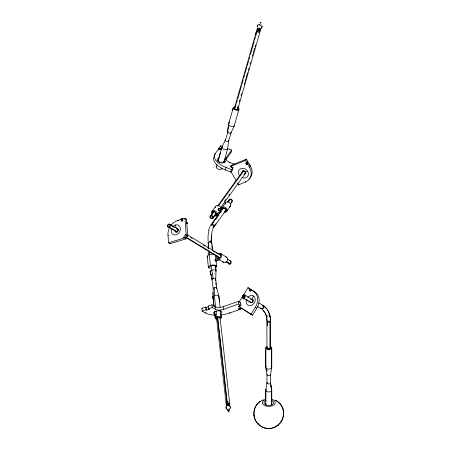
<?xml version="1.0" encoding="UTF-8"?>
<svg xmlns="http://www.w3.org/2000/svg" width="451" height="451" viewBox="0 0 451 451"><rect width="100%" height="100%" fill="white"/><g stroke="black" fill="none" stroke-linecap="round" stroke-linejoin="round"><path stroke-width="0.68" d="M265.78 404.147L265.78 390.115L266.981 382.803M267.561 325.233L267.561 321.039M270.408 375.069L270.408 383.322M271.722 367.255L271.727 347.98L271.705 367.61L270.527 374.798M265.78 390.115L265.78 400.883M230.596 408.273L230.574 406.639L230.602 408.256M212.641 213.069C213.729 208.892 218.019 214.789 215.082 214.552M222.574 209.54C222.766 205.763 228.386 210.07 224.761 211.209M213.069 292.699L212.94 296.611L214.028 306.376M212.996 294.74L213.205 288.589L211.654 277.45M215.465 266.062L216.001 270.82L215.725 279.13L216.751 288.274M228.99 411.774L229.029 410.139M211.378 235.332L211.44 240.862M228.561 411.769C229.294 410.551 228.967 413.883 227.603 409.598M222.563 209.394C222.974 205.944 228.155 209.884 224.919 211.175M228.561 124.256L227.625 131.754L228.618 123.991L229.356 121.387M227.631 148.977L228.623 141.214L231.025 132.831L234.283 125.784M176.91 228.076L176.555 228.753M260.695 23.362L260.904 22.612M226.188 406.503L226.019 407.963L226.65 409.147M226.188 406.492L226.019 407.969L226.594 409.091M220.511 152.235L218.059 160.81M255.243 35.561L256.241 31.987M214.732 154.975L214.913 154.355M215.003 154.045L218.724 148.683M218.374 149.574L218.639 148.65L220.009 149.18L220.268 148.824M218.746 149.247L219.101 148.013L220.714 145.78L222.512 146.479M220.539 146.395L220.714 145.78M219.834 149.8L220.471 148.542L219.101 148.013M220.206 149.467L220.471 148.542M216.26 167.039L217.021 164.389M217.974 161.08L221.96 147.184L225.218 140.137M228.618 123.991L233.257 107.789M234.108 109.243L257.194 28.757M225.63 139.782L226.227 137.69M226.379 137.166L227.129 134.545M227.281 134.02L228.031 131.404M235.072 108.003L236.042 104.621M236.431 103.268L237.401 99.885M237.79 98.532L241.477 85.684M241.866 84.331L243.224 79.596M243.608 78.243L244.6 74.793M244.966 73.507L246.906 66.742M247.233 65.609L248.653 60.659M249.042 59.306L249.702 56.995M250.401 54.571L254.088 41.718M254.477 40.364L255.446 36.988M255.796 35.753L257.775 28.87M257.741 29.428L259.077 30.048L260.137 28.678M257.233 31.677L257.944 29.208L257.718 29.501C257.431 26.975 259.184 29.619 259.844 28.65M258.784 30.437L259.049 29.512M259.094 29.36L259.319 28.588A1.19 0.603 16 0 1 259.923 29.614A1.19 0.603 16 0 1 258.158 29.388A1.19 0.603 16 0 1 258.231 28.447M259.077 30.048L259.426 28.83L258.276 28.34M259.308 29.755L258.598 32.224A1.19 0.603 16 0 1 257.233 31.671M259.472 30.51L259.911 28.971M237.536 107.907L238.066 106.053M239.306 101.734L239.836 99.885M241.076 95.561L241.606 93.712M244.262 84.455L244.792 82.601M245.147 81.366L245.857 78.897M246.032 78.282L247.627 72.729M248.332 70.26L248.867 68.405M250.102 64.087L250.638 62.232M252.408 56.065L252.938 54.21M253.293 52.976L254.708 48.043M255.063 46.808L255.593 44.953M259.133 32.613L260.018 29.524M237.547 109.976L260.56 29.743M227.524 148.605L231.673 150.048L230.968 152.517L225.776 159.693M223.657 162.704L227.552 149.123M234.204 125.93L238.883 109.627M225.737 159.09L226.137 157.698L231.673 150.048M248.839 179.272A12.504 10.61 35.9 0 0 250.491 166.131L248.625 162.884L247.7 164.158L246.483 164.654L245.761 163.403L246.985 162.907L247.903 161.633L246.466 159.135L231.126 165.365L230.202 166.644L232.941 167.71L232.237 170.179L230.85 172.09L225.37 169.954L226.081 167.484A17.86 9.031 16 0 1 215.178 153.43M229.593 163.003L229.768 162.388A5.953 3.01 16 0 1 226.137 157.698M231.397 167.795L231.628 167.095M230.85 172.09L231.56 169.621L232.941 167.71M221.215 149.766L221.96 147.184M232.474 110.512L233.37 107.535M208.582 230.298L209.895 226.729M213.222 227.997L212.009 231.301L211.288 237.615L211.293 237.226L212.5 250.468M245.271 171.966L246.985 171.673A9.02 2.238 -29.9 0 0 247.768 171.369M239.188 301.888L242.441 296.623M243.055 295.63L247.977 287.665L251.534 289.846L251.286 290.241M243.213 298.81L243.918 297.671M209.168 308.631L209.241 309.301L208.458 308.85L208.159 306.156L211.931 304.825L215.059 306.635A5.953 2.464 -6.4 0 0 223.217 306.674L238.303 301.347L240.648 302.706L240.947 305.4L238.432 306.285L252.532 315.232L256.912 308.14A12.504 9.933 -59.9 0 0 255.119 292.147L250.965 289.581L250.181 290.844L249.183 290.207L249.967 288.939L251.534 289.846M252.334 290.799L252.526 290.483M250.97 314.324L255.351 307.238A12.504 9.933 -59.9 0 0 253.552 291.239L250.965 289.581M169.238 228.375A12.504 10.029 -58.8 0 0 167.981 235.168L168.578 242.79L184.628 237.902L183.653 237.215L185.305 234.74L187.802 236.347L186.455 219.22L184.938 218.295L182.384 219.073L182.864 219.361M186.821 235.659L185.169 238.134L186.15 238.821L170.1 243.709L168.578 242.79M215.104 225.303L216.136 223.848M231.572 167.174L231.882 166.752M230.202 166.644L245.547 160.409L246.466 159.135M245.761 163.403L246.071 162.98M211.857 211.632L215.702 206.321M246.483 164.654L247.402 163.38L248.625 162.884M210.707 215.595L213.785 211.344M217.63 206.034L243.016 170.963M210.995 216.097L212.917 213.441M213.306 212.906L214.456 211.316M218.307 206L236.38 181.026M236.769 180.496L243.303 171.465M221.931 209.518L218.735 210.679A2.977 2.526 35.9 0 0 218.109 209.518L218.431 208.903L222.27 207.511M212.466 217.878L213.284 216.745M224.361 201.445L226.002 199.179M228.787 195.334L229.649 194.144M244.053 174.238L244.876 173.105M237.491 183.033L238.534 184.848L245.361 182.074A12.504 10.61 35.9 0 0 249.566 167.411L250.491 166.137M212.911 218.273L216.192 213.74M220.297 208.069L245.733 172.93M219.101 210.172L218.735 210.679L218.109 209.512L218.431 208.903M215.138 215.939L215.832 214.98M216.672 215.121L220.516 209.811M221.779 207.973L225.624 202.662M238.534 184.848L238.996 184.211M211.091 224.79L223.313 207.911M227.383 202.285L229.424 199.466M220.872 211.282L212.128 223.33M211.525 225.196L214.028 221.74M215.601 219.569L219.028 214.834M220.488 212.816L221.3 211.694M228.229 202.127L229.446 200.436M245.361 182.074L245.767 181.516M214.484 225.128L215.296 224M225.957 209.828L226.188 209.506M213.695 227.219L226.323 209.777M230.399 204.145L232.028 201.896M225.06 212.28L225.523 211.643M226.594 211.463L230.438 206.146M229.593 406.12L229.469 405.043L227.907 404.006L226.611 404.423L226.763 405.753L228.849 405.286M261.417 28.165L261.975 27.088L261.952 25.944M267.206 347.433C265.994 349.655 271.874 349.35 270.143 347.304M261.383 28.193L261.924 27.246L261.958 25.989M267.302 347.349C265.774 349.469 271.649 349.536 270.245 347.383M258.592 402.726C252.537 408.059 252.329 418.353 258.113 423.957M258.316 424.143C274.659 439.652 295.287 411.149 275.674 400.415M258.203 24.681L257.408 25.775L257.329 27.094L257.459 25.639L258.243 24.647M277.816 425.361C286.599 419.199 284.942 404.135 274.986 400.065M258.868 402.455L260.08 401.486M259.923 401.604C252.408 406.779 251.872 418.878 258.885 424.712M277.111 425.885L278.476 424.842M257.741 423.579C262.583 429.138 271.665 430.085 277.517 425.586M277.156 425.857L278.205 425.067M228.048 405.252L227.169 405.55A2.249 0.908 71.4 0 0 226.819 405.663A2.261 0.919 71.1 0 0 226.752 405.737L227.248 405.517M226.763 405.753L227.169 405.55M187.255 223.346C187.915 222.377 187.052 224.085 186.494 223.262M247.295 161.881L247.903 161.633M218.059 209.416L221.898 208.018M214.789 315.119A17.86 7.385 -6.4 0 1 205.301 312.876L202.172 311.066L201.873 308.371L205.645 307.041L206.423 307.497L208.627 306.719M202.172 311.066L205.944 309.736L206.727 310.187L209.241 309.301M208.458 308.85L212.229 307.52L215.358 309.33A5.953 2.464 -6.4 0 0 223.516 309.363L238.602 304.042L240.947 305.4M240.095 302.903L240.648 302.706M238.432 306.285L240.157 307.137M238.342 308.535L238.421 309.206L239.678 308.766L240.462 309.217L242.661 308.439M220.59 314.961A17.86 7.385 -6.4 0 0 229.773 312.988L239.205 309.662L239.086 308.653M217.489 258.57L215.093 259.387L215.245 260.734L215.854 261.101L220.037 259.669A2.977 2.385 -58.9 0 1 219.987 259.511M215.245 260.734L219.428 259.297M171.155 225.201A12.504 10.029 -58.8 0 1 177.795 220.471L181.11 219.462L181.618 219.767M182.999 220.742L182.492 220.432L181.217 220.821L181.088 219.124A1.19 0.953 -58.6 0 1 181.702 218.69M185.818 219.411L186.455 219.22M214.851 214.868C218.464 213.689 212.804 209.439 212.652 213.222M251.703 299.312L252.425 299.492M230.196 152.218L230.968 152.517M229.768 162.388L234.909 164.389M231.126 165.365L232.068 165.731M232.558 168.668L232.902 168.804M226.081 167.484L231.56 169.621M232.147 170.145L231.29 169.813M215.437 259.562L215.093 259.387A4.166 1.714 -6.2 0 1 215.482 259.601M253.552 291.239L255.119 292.147M249.183 290.207L250.705 291.149M244.662 294.999A1.787 1.421 -59.9 0 1 244.29 297.942A1.787 1.421 -59.9 0 1 242.221 296.617A1.787 1.421 -59.9 0 1 244.662 294.999L253.361 300.033M258.575 303.055C265.678 305.592 270.549 312.391 270.51 319.911M250.536 299.086L251.483 299.639M242.531 295.755L244.848 297.096M242.931 296.008L244.087 296.679M243.1 297.53L244.837 298.539M245.998 299.21L248.332 300.558M242.79 298.038L250.903 302.734M257.211 306.387L261.338 308.777M255.351 307.238L256.912 308.14M240.084 306.071L239.616 305.169M238.421 309.206L239.205 309.662M208.159 306.156L208.599 306.409M201.873 308.371L202.262 308.597M181.561 219.411L181.088 219.124A1.19 0.953 -58.8 0 1 182.362 218.735L182.835 219.023M182.255 221.097L181.877 220.866A1.19 0.953 -58.6 0 0 182.492 220.432L182.362 218.735M181.725 221.131L181.217 220.821A1.19 0.953 -58.8 0 0 182.492 220.432M177.795 220.471L178.269 220.759M220.652 253.597L226.735 257.284M169.892 224.203A1.787 1.432 -58.8 0 1 169.424 227.146A1.787 1.432 -58.8 0 1 167.389 225.714A1.787 1.432 -58.8 0 1 169.892 224.203L178.32 229.311M187.351 234.779L221.063 255.204M227.563 259.139L230.698 261.039M220.353 254.922L220.736 255.148M169.565 224.699A1.19 0.953 -58.8 0 1 169.249 226.661A1.19 0.953 -58.8 0 1 167.896 225.709A1.19 0.953 -58.8 0 1 169.565 224.699L174.379 227.614M176.786 229.074L178.59 230.168M190.779 237.553L192.194 238.41M203.508 245.265L204.923 246.116M207.488 247.672L208.695 248.405M213.408 251.258L215.313 252.413M216.232 252.972L217.647 253.828M185.305 234.74L187.802 236.347M168.984 226.78L177.671 232.04M185.818 236.972L220.015 257.69M225.99 261.309L229.79 263.61M169.029 227.321L176.629 231.927M185.316 237.187L219.519 257.904M226.03 261.851L229.83 264.156A1.787 1.432 -58.8 0 0 231.233 262.054A1.787 1.432 -58.8 0 0 229.576 260.887M183.653 237.215L186.15 238.821M217.512 258.654L223.589 262.335M167.981 235.168L168.454 235.456M214.794 265.729L216.006 266.468M247.977 287.665L249.967 288.939M240 307.193L252.532 315.232M264.004 306.24L266.473 308.49M228.832 405.274L229.215 405.68M252.363 299.458L253.034 296.854A9.026 5.48 -57.3 0 1 253.518 296.003M216.638 318.423C217.45 315.328 221.616 319.246 219.744 317.442C218.876 317.042 216.266 317.194 216.705 318.485M257.634 423.466L258.243 424.07M258.344 424.188L258.699 424.543M279.975 403.797L280.973 405.077M218.859 209.563L218.481 209.005A2.977 2.526 35.9 0 1 218.82 209.489M228.24 405.15A2.249 0.908 71.5 0 1 229.373 405.911L229.525 406.188M246.911 162.518L247.402 163.38M245.547 160.409L246.985 162.907M247.7 164.158L249.566 167.411M230.884 171.532L236.099 180.609M267.657 310.034L269.427 313.806L270.425 318.727L270.538 348.409M176.172 228.415L175.416 224.97M227.907 410.297L228.223 411.036M216.722 288.082L218.842 296.127L220.094 307.306M212.179 279.445L210.093 271.536L211.136 275.476M269.027 314.584L269.298 315.655M267.161 316.687L267.234 317.002M269.095 314.725L269.597 316.957M266.907 315.627L267.172 316.816M266.569 316.72L266.676 317.188L265.481 313.462L262.691 309.713L265.487 313.479L266.688 317.205L266.569 316.732L266.947 319.877M253.992 415.45L254.065 415.867M254.201 416.623L254.279 417.034M213.21 278.633L210.961 265.194M270.831 384.675L271.722 390.092L271.727 404.282M270.515 382.775L271.124 386.473M265.802 367.61L266.975 374.764L266.975 383.017M271.615 389.749L271.051 386.214L271.705 390.442L271.727 403.651M211.795 244.064L211.564 242.136M271.13 386.49L271.705 390.442M266.169 369.628L266.378 371.134M215.64 267.742L216.001 270.82M208.441 246.145L208.655 247.994M208.08 242.751L208.706 248.202M209.095 251.607L209.253 252.966M214.039 306.612L212.934 296.843L213.532 302.063M215.076 315.773L215.375 318.468L214.591 311.5A2.977 1.235 -6.4 0 0 214.732 311.68M240.344 308.208L240.462 309.217M239.599 308.089L239.678 308.766M238.303 301.347L238.602 304.042M229.7 312.312L229.773 312.988M223.217 306.674L223.516 309.363M215.482 255.52L215.939 259.562M216.085 260.909L216.694 266.293M220.483 310.801L221.266 317.786M219.451 301.64L218.842 296.127M220.934 314.86L221.232 317.555M219.987 317.03L229.801 404.474M215.409 279.53L215.539 280.674M215.792 282.963L215.984 284.677M216.243 286.96L216.435 288.674M229.023 403.814L229.136 404.823M228.572 404.778L228.612 405.116M228.24 404.226L227.941 401.537A1.19 0.496 -6.3 0 0 226.644 401.954L226.943 404.648L226.611 404.423A1.787 0.733 -6.6 0 1 227.191 404.169L217.354 316.63M227.907 404.006L228.059 405.331M217.641 316.822L227.467 404.355A1.19 0.49 -6.4 0 0 227.062 405.105M209.529 252.453L209.777 254.674M215.725 307.667L214.366 295.546L214.653 295.456L214.236 287.777M216.181 311.703L216.784 317.092M208.328 242.988L208.554 244.983M208.627 245.648L208.779 246.979M209.303 251.635L209.45 252.966M216.463 317.549L226.278 404.992M209.219 254.725L210.425 265.498M215.059 306.635L215.358 309.33M214.569 311.263L215.381 318.485M207.206 256.506L208.418 267.28M211.931 304.825L212.229 307.52M206.423 307.497L206.727 310.187M205.645 307.041L205.944 309.736M205.301 312.876L205.228 312.205M211.998 245.84L212.365 249.245M210.82 240.338L210.983 242.238M184.938 218.295L186.28 235.428M170.061 243.23L170.1 243.709M266.868 318.812L266.969 349.001M265.774 347.918L265.78 367.283L265.78 350.331M269.94 321.112L269.94 348.392M267.567 323.226L267.567 325.419M271.553 399.253A6.489 3.743 0 0 1 273.875 404.93A6.489 3.743 0 0 1 263.779 405.037A6.489 3.743 0 0 1 265.746 399.315M260.283 401.537A14.883 8.439 60.9 0 1 264.247 399.941M271.671 400.46A4.764 2.751 0 0 1 272.218 404.519A4.764 2.751 0 0 1 265.171 404.446A4.764 2.751 0 0 1 265.966 400.403M265.447 400.657A1.787 1.015 60.8 0 1 265.904 401.029M271.26 389.303A2.977 1.719 0 0 1 270.656 391.547A2.977 1.719 0 0 1 266.716 391.479A2.977 1.719 0 0 1 266.344 389.219M270.386 382.516A1.787 1.032 0 0 1 268.649 383.964A1.787 1.032 0 0 1 267.217 382.409M270.341 374.212A1.787 1.032 0 0 1 268.7 375.717A1.787 1.032 0 0 1 267.217 374.161M271.26 366.466A2.977 1.719 0 0 1 270.656 368.715A2.977 1.719 0 0 1 266.721 368.647A2.977 1.719 0 0 1 266.344 366.381M270.482 346.548A2.977 1.719 0 0 1 270.95 349.108A2.977 1.719 0 0 1 266.49 349.068A2.977 1.719 0 0 1 267.11 346.515M267.663 370.153A1.787 1.032 0 0 1 267.426 370.029M270.273 320.537A1.787 1.032 0 0 1 269.907 321.862A1.787 1.032 0 0 1 267.584 321.856A1.787 1.032 0 0 1 267.24 320.526M262.251 305.592A1.787 1.421 -59.9 0 1 263.79 306.838A1.787 1.421 -59.9 0 1 262.403 308.89A1.787 1.421 -59.9 0 1 260.763 307.791M269.929 320.971A1.19 0.688 0 0 1 269.929 321.18M269.76 321.439A1.19 0.688 0 0 1 268.514 321.749A1.19 0.688 0 0 1 267.578 321.18M262.967 306.291A1.19 0.947 -59.9 0 1 263.04 307.813A1.19 0.947 -59.9 0 1 261.648 308.27M247.695 297.468A5.356 4.256 -59.9 0 1 254.984 297.885A5.356 4.256 -59.9 0 1 250.626 305.581A5.356 4.256 -59.9 0 1 246.483 299.605M251.404 299.317A1.787 1.421 -59.9 0 1 252.943 300.558A1.787 1.421 -59.9 0 1 251.557 302.61A1.787 1.421 -59.9 0 1 249.916 301.51M251.523 299.385A1.787 1.421 -59.9 0 1 253.067 300.682A1.787 1.421 -59.9 0 1 251.573 302.711A1.787 1.421 -59.9 0 1 250.029 301.409M215.409 314.279A4.166 1.725 -6.4 0 1 214.479 311.833A4.166 1.725 -6.4 0 1 220.607 311.117A4.166 1.725 -6.4 0 1 220.37 313.704M216.023 310.925A1.19 0.53 70.6 0 1 215.51 311.359M210.476 272.015A2.977 1.229 -6.4 0 1 212.804 269.952A2.977 1.229 -6.4 0 1 215.82 271.333M212.607 279.851A1.787 0.739 -6.4 0 1 212.714 278.825A1.787 0.739 -6.4 0 1 215.15 278.583A1.787 0.739 -6.4 0 1 215.336 279.581M208.655 254.325A2.977 1.229 -6.4 0 1 210.014 252.306M213.317 297.316A2.977 1.235 -6.4 0 1 215.798 295.236A2.977 1.235 -6.4 0 1 218.543 296.769M213.526 288.944A1.787 0.739 -6.4 0 1 214.8 287.665A1.787 0.739 -6.4 0 1 216.61 288.527M217.292 319.269A2.977 1.229 -6.4 0 1 215.826 317.566A2.977 1.229 -6.4 0 1 220.438 316.957A2.977 1.229 -6.4 0 1 219.823 318.93M227.05 405.443A1.787 0.739 -6.4 0 1 226.74 404.35A1.787 0.739 -6.4 0 1 229.441 404.147A1.787 0.739 -6.4 0 1 228.899 405.302L229.469 405.043A1.787 0.733 -6.8 0 1 228.967 405.274M227.462 404.355A1.19 0.49 -6.4 0 1 229.119 404.429A1.19 0.49 -6.4 0 1 228.431 405.167M215.257 260.729A4.166 1.731 -6.5 0 1 215.843 261.084M218.25 253.676A2.977 2.39 -58.8 0 1 221.616 255.198A2.977 2.39 -58.8 0 1 218.955 258.925A2.977 2.39 -58.8 0 1 216.598 255.993M225.771 256.98A2.977 2.39 -58.8 0 1 227.05 261.281A2.977 2.39 -58.8 0 1 222.743 261.225M218.904 254.511A1.787 1.432 -58.8 0 1 220.601 255.548A1.787 1.432 -58.8 0 1 219.366 257.701A1.787 1.432 -58.8 0 1 217.585 256.805M210.031 268.396A4.166 1.725 -6.4 0 1 209.439 265.932A4.166 1.725 -6.4 0 1 215.488 265.289A4.166 1.725 -6.4 0 1 215.285 267.838M215.443 255.373A4.166 1.725 -6.4 0 1 215.352 256.083M207.787 257.233A4.166 1.725 -6.4 0 1 208.435 255.046A4.166 1.725 -6.4 0 1 213.526 254.336M210.014 267.657A2.977 1.229 -6.4 0 1 212.438 265.56A2.977 1.229 -6.4 0 1 215.206 267.088M229.83 264.156A1.787 1.432 -58.8 0 1 228.172 262.984M230.371 261.535A1.19 0.953 -58.8 0 1 229.215 263.604M228.894 263.378A1.19 0.953 -58.8 0 1 228.747 263.119M172.964 226.532A5.356 4.301 -58.8 0 1 180.186 227.405A5.356 4.301 -58.8 0 1 175.608 234.903A5.356 4.301 -58.8 0 1 171.543 228.86M176.629 228.696A1.787 1.432 -58.8 0 1 178.151 229.897A1.787 1.432 -58.8 0 1 176.888 231.949A1.787 1.432 -58.8 0 1 175.135 231.121M176.51 228.623A1.787 1.432 -58.8 0 1 178.027 229.773A1.787 1.432 -58.8 0 1 176.865 231.831A1.787 1.432 -58.8 0 1 175.067 231.194M229.035 200.605A1.787 1.516 35.9 0 1 230.478 199.071A1.787 1.516 35.9 0 1 232.395 200.639A1.787 1.516 35.9 0 1 231.092 202.296M210.735 226.109A1.787 1.516 35.9 0 1 211.919 224.406A1.787 1.516 35.9 0 1 213.994 225.703A1.787 1.516 35.9 0 1 213.064 227.569M208.114 240.721A29.76 13.648 70 0 1 209.061 230.365M208.531 243.072A1.787 0.739 -6.4 0 1 208.52 242.057A1.787 0.739 -6.4 0 1 210.944 241.764A1.787 0.739 -6.4 0 1 211.265 242.739M229.728 200.03A1.19 1.009 35.9 0 1 231.363 199.9A1.19 1.009 35.9 0 1 231.588 201.496M213.391 226.656A1.19 1.009 35.9 0 1 213.103 226.938M211.457 225.269A1.19 1.009 35.9 0 1 213.503 226.363M208.695 242.396A1.19 0.49 -6.4 0 1 209.833 241.95A1.19 0.49 -6.4 0 1 210.955 242.193M221.734 210.442A2.977 2.526 35.9 0 1 223.487 206.941A2.977 2.526 35.9 0 1 227.078 209.794A2.977 2.526 35.9 0 1 223.967 212.212M225.122 204.111A2.977 2.526 35.9 0 1 227.501 201.822A2.977 2.526 35.9 0 1 230.647 204.089A2.977 2.526 35.9 0 1 229.226 207.071M211.812 214.101A2.977 2.526 35.9 0 1 213.565 210.606A2.977 2.526 35.9 0 1 217.156 213.458A2.977 2.526 35.9 0 1 214.045 215.871M220.5 209.833A2.977 2.526 35.9 0 1 219.304 210.73M215.2 207.776A2.977 2.526 35.9 0 1 217.889 205.498A2.977 2.526 35.9 0 1 220.849 208.339M249.251 164.767A1.787 1.516 35.9 0 1 250.142 166.712M239.537 175.721A5.356 4.549 35.9 0 1 241.432 168.443A5.356 4.549 35.9 0 1 248.462 173.562A5.356 4.549 35.9 0 1 242.108 177.593M242.131 172.564A1.787 1.516 35.9 0 1 243.489 170.952A1.787 1.516 35.9 0 1 245.468 172.457A1.787 1.516 35.9 0 1 244.233 174.171M242.204 172.462A1.787 1.516 35.9 0 1 243.619 170.85A1.787 1.516 35.9 0 1 245.558 172.462A1.787 1.516 35.9 0 1 244.143 174.08M225.37 169.954A17.86 9.031 16 0 1 214.467 155.899M224.418 159.727A4.166 2.108 16 0 1 223.707 162.659A4.166 2.108 16 0 1 217.98 161.007A4.166 2.108 16 0 1 218.96 158.154M223.713 162.478A1.19 1.009 36.2 0 1 225.094 161.915M223.719 161.503A2.977 1.505 16 0 1 223.64 162.569M223.082 162.912A2.977 1.505 16 0 1 222.614 163.031M221.475 163.042A2.977 1.505 16 0 1 221.272 163.014M219.857 162.608A2.977 1.505 16 0 1 218.848 162.016M218.166 161.204A2.977 1.505 16 0 1 218.493 160.094M218.03 160.928A2.977 1.505 16 0 1 218.464 160.522M223.51 161.875A2.977 1.505 16 0 1 223.719 162.569M234.227 125.04A2.977 1.505 16 0 1 231.025 126.331A2.977 1.505 16 0 1 229.023 123.535M230.664 131.98A1.787 0.902 16 0 1 230.512 133.22A1.787 0.902 16 0 1 228.138 132.724A1.787 0.902 16 0 1 227.986 131.421M237.942 107.755A2.977 1.505 16 0 1 238.032 110.145A2.977 1.505 16 0 1 233.657 108.871A2.977 1.505 16 0 1 235.067 106.915M227.575 148.232A2.977 1.505 16 0 1 224.226 149.478A2.977 1.505 16 0 1 222.54 146.637M228.454 140.56A1.787 0.902 16 0 1 227.873 141.648A1.787 0.902 16 0 1 225.568 140.971A1.787 0.902 16 0 1 225.709 139.754M222.01 168.308A2.977 1.505 16 0 1 218.278 169.131A2.977 1.505 16 0 1 216.886 166.385M260.069 28.627A1.787 0.902 16 0 1 260.064 30.031A1.787 0.902 16 0 1 257.47 29.287A1.787 0.902 16 0 1 258.203 28.092M228.076 405.364A2.261 0.896 73.3 0 1 228.127 405.274M228.11 405.229A2.261 0.925 70.2 0 1 228.183 405.173A2.255 0.908 71.3 0 1 228.556 405.133M229.373 405.9A2.266 0.913 72.1 0 1 229.491 406.114M228.026 409.841A0.987 0.406 -6.4 0 1 227.794 409.271A0.987 0.406 -6.4 0 1 229.221 409.08A0.987 0.406 -6.4 0 1 229.26 409.677M186.804 221.993A0.987 0.789 -58.8 0 1 186.466 222.946M260.909 24.602A0.987 0.496 16.1 0 1 260.689 25.307A0.987 0.496 16.1 0 1 259.314 24.822A0.987 0.496 16.1 0 1 259.821 24.219M217.596 160.787A4.166 2.108 16 0 1 218.493 160.59M223.521 162.039A4.166 2.108 16 0 1 224.04 162.523M211.643 274.462A1.787 0.739 -6.4 0 1 212.184 273.954M214.439 273.678A1.787 0.739 -6.4 0 1 214.575 273.712M219.4 259.224A2.977 2.39 -58.7 0 1 219.355 259.066M219.705 310.485A2.977 1.229 -6.4 0 1 220.336 311.742M214.868 312.295A2.977 1.229 -6.4 0 1 214.749 311.444M220.443 310.931A2.977 1.235 -6.4 0 1 220.347 311.111M271.282 403.188A2.977 1.719 0 0 1 270.966 405.24M266.468 405.195A2.977 1.719 0 0 1 265.983 403.465M229.514 408.888A2.379 0.958 72.1 0 1 229.339 409.531M186.979 223.104C186.782 223.657 187.819 222.05 186.985 223.076M260.469 22.646L261.044 22.798L260.486 22.606M234.407 108.105C234.52 109.458 237.378 110.281 237.857 108.877C237.491 108.06 238.128 109.057 237.654 109.339C236.944 109.773 236.025 109.554 235.309 109.232C233.872 109.26 234.898 106.983 234.407 108.105M244.104 297.468A1.19 0.947 -59.9 0 0 244.352 295.506A1.19 0.947 -59.9 0 0 242.723 296.583A1.19 0.947 -59.9 0 0 244.104 297.468M210.07 217.619A1.787 1.516 35.9 0 0 213.007 218.154A1.787 1.516 35.9 0 0 211.637 215.51A1.787 1.516 35.9 0 0 210.07 217.619M210.572 217.444A1.19 1.009 35.9 0 0 212.528 217.805A1.19 1.009 35.9 0 0 211.615 216.04A1.19 1.009 35.9 0 0 210.572 217.444"/></g></svg>
